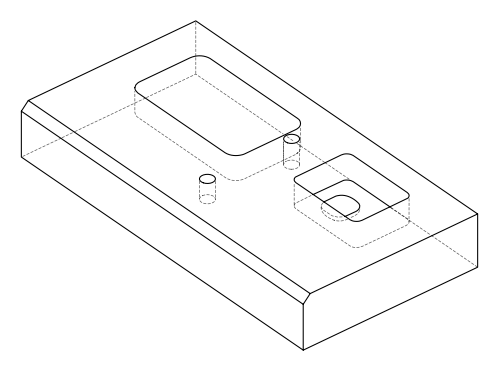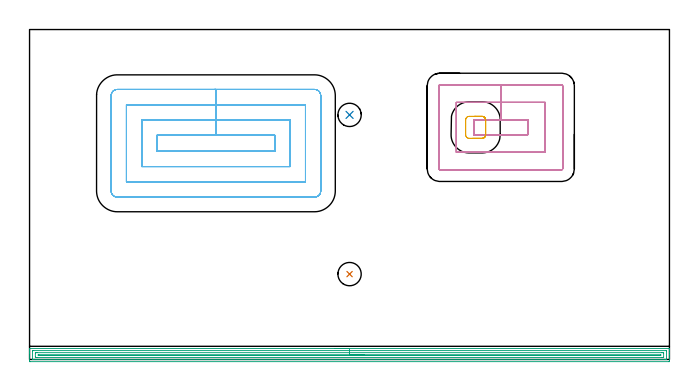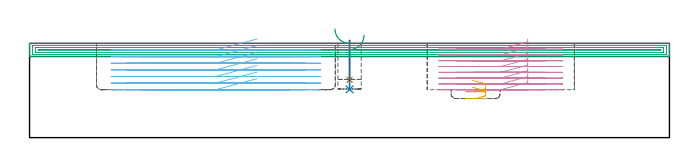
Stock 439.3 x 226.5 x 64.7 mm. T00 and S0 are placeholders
(PLAN: 6 operations, 3 tool changes, 43.9 min)
(1 INDEXABLE_INSERT_DRILL_BLIND_HOLE_FROM_SOLID | STEP1POCKET | NXT0302_003 | 0.11 min | 4977 mm3)
(2 INDEXABLE_INSERT_DRILL_BLIND_HOLE_FROM_SOLID_1 | STEP1POCKET_1 | NXT0302_003 | 0.14 min | 6301 mm3)
(3 AREA_MILL | FG_CHAMFER_SURFACE | UGT0205_001 | 14.23 min | 17790 mm3)
(4 MILL_RECTANGULAR_POCKET | POCKET_RECTANGULAR_STRAIGHT | UGT0201_008 | Follow Part, ap 4, ae 75% | 10.42 min | 236625 mm3)
(5 MILL_RECTANGULAR_POCKET_1 | POCKET_RECTANGULAR_STRAIGHT_1 | UGT0201_095 | Follow Part, ap 5, ae 75% | 0.47 min | 6171 mm3)
(6 MILL_RECTANGULAR_POCKET_2 | POCKET_RECTANGULAR_STRAIGHT_2 | UGT0201_095 | Follow Part, ap 5, ae 75% | 18.55 min | 483205 mm3)
(TOOL NXT0302_003 | Index. Insert Drill 16mm [880-D1600L20-05] | D16 PA176 FL80 Z2)
(TOOL UGT0205_001 | Chamfer Mill 20 x 3 x 45 deg. | D20 FL50 Z2)
(TOOL UGT0201_008 | End Mill 16 mm | D16 FL32 Z4)
(TOOL UGT0201_095 | End mill 20 mm | D20 R3 FL38 Z4)
(OP 1 INDEXABLE_INSERT_DRILL_BLIND_HOLE_FROM_SOLID)
G17 G21 G94 G90
T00 M6
G54
G17 G0 G90 X219.7 Y58.6 S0 M3
G43 Z74.7 H1
G94 G81 G98 Z39.7 F250. R66.7
G80
M5
M2
(OP 2 INDEXABLE_INSERT_DRILL_BLIND_HOLE_FROM_SOLID_1)
G17 G21 G94 G90
T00 M6
G54
G17 G0 G90 X219.7 Y167.9 S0 M3
G43 Z74.7 H1
G94 G81 G98 Z33.1 F250. R66.7
G80
M5
M2
(OP 3 AREA_MILL)
G17 G21 G94 G90
T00 M6
G54
G17 G0 G90 X209.65 Y7.5 S1061 M3
G43 Z74.7 H0
G94 G1 X209.688 Z73.828 F250.
X209.802 Z72.963
X209.991 Z72.112
X210.253 Z71.28
X210.587 Z70.474
X210.99 Z69.7
X211.458 Z68.964
X211.99 Z68.272
X212.579 Z67.629
X213.222 Z67.039
X213.914 Z66.508
X214.65 Z66.04
X215.424 Z65.637
X216.23 Z65.303
X217.062 Z65.041
X217.913 Z64.852
X218.778 Z64.738
X219.65 Z64.7
X439.12
X439.29 Y7.497 Z64.688
X439.292 Y7.473 Z64.664
X439.3 Y7.087 Z64.287
Y6.813 Z64.013
Y6.101 Z63.296
Y4.858 Z62.055
Y3.443 Z60.638
Y-0.722 Z56.476
X439.297 Y-0.986 Z56.211
X439.291 Y-1.492 Z55.706
X439.186 Y-1.495 Z55.703
X438.673 Y-1.5 Z55.7
X0.627
X0.114 Y-1.495 Z55.703
X0.009 Y-1.492 Z55.706
X0. Y-0.986 Z56.211
Y4.329 Z61.523
Y5.744 Z62.941
Y6.101 Z63.296
Y6.813 Z64.013
Y7.087 Z64.287
X0.007 Y7.473 Z64.664
X0.01 Y7.497 Z64.688
X0.18 Y7.5 Z64.7
X219.65
Y6.086 Z63.286
X437.108
X437.212 Y6.085 Z63.285
X437.263 Y6.082 Z63.282
X437.283 Y6.079 Z63.279
X437.29 Y6.069 Z63.269
X437.295 Y5.95 Z63.15
X437.299 Y5.69 Z62.89
Y0.376 Z57.576
X437.29 Y-0.036 Z57.164
X437.288 Y-0.08 Z57.12
X437.269 Y-0.082 Z57.118
X437.215 Y-0.084 Z57.116
X437.105 Y-0.085 Z57.115
X436.885 Y-0.086 Z57.114
X2.192
X2.088 Y-0.085 Z57.115
X2.037 Y-0.082 Z57.118
X2.017 Y-0.079 Z57.121
X2.01 Y-0.069 Z57.131
X2.005 Y0.05 Z57.25
X2.001 Y0.31 Z57.51
Y5.624 Z62.824
X2.01 Y6.036 Z63.236
X2.012 Y6.08 Z63.28
X2.031 Y6.082 Z63.282
X2.085 Y6.084 Z63.284
X2.195 Y6.085 Z63.285
X2.415 Y6.086 Z63.286
X219.65
Y4.672 Z61.872
X434.203 Y4.671 Z61.871
X434.753 Y4.67 Z61.87
X435.097 Y4.667 Z61.867
X435.212 Y4.665 Z61.865
X435.29 Y4.657 Z61.857
X435.294 Y4.529 Z61.729
X435.298 Y4.329 Z61.529
X435.3 Y4.128 Z61.328
X435.299 Y1.471 Z58.671
X435.296 Y1.404 Z58.604
X435.29 Y1.351 Z58.551
X435.284 Y1.335 Z58.535
X435.269 Y1.334 Z58.534
X435.097 Y1.331 Z58.531
X434.549 Y1.329 Z58.529
X434.203 Y1.328 Z58.528
X5.097 Y1.329 Z58.529
X4.547 Y1.33 Z58.53
X4.203 Y1.333 Z58.533
X4.088 Y1.335 Z58.535
X4.01 Y1.343 Z58.543
X4.006 Y1.471 Z58.671
X4.002 Y1.671 Z58.871
X4. Y1.872 Z59.072
X4.001 Y4.529 Z61.729
X4.004 Y4.596 Z61.796
X4.01 Y4.649 Z61.849
X4.016 Y4.665 Z61.865
X4.031 Y4.666 Z61.866
X4.203 Y4.669 Z61.869
X4.751 Y4.671 Z61.871
X5.097 Y4.672 Z61.872
X219.65
Y3.257 Z60.457
X433.122
X433.209 Y3.256 Z60.456
X433.277 Y3.252 Z60.452
X433.29 Y3.25 Z60.45
X433.293 Y3.243 Z60.443
X433.297 Y3.217 Z60.417
X433.299 Y3. Z60.2
X433.297 Y2.783 Z59.983
X433.293 Y2.757 Z59.957
X433.29 Y2.75 Z59.95
X433.277 Y2.748 Z59.948
X433.209 Y2.744 Z59.944
X433.122 Y2.743 Z59.943
X432.935
X6.178
X6.091 Y2.744 Z59.944
X6.023 Y2.748 Z59.948
X6.01 Y2.75 Z59.95
X6.006 Y2.757 Z59.957
X6.003 Y2.783 Z59.983
X6.001 Y3. Z60.2
X6.003 Y3.217 Z60.417
X6.006 Y3.243 Z60.443
X6.01 Y3.25 Z60.45
X6.023 Y3.252 Z60.452
X6.091 Y3.256 Z60.456
X6.178 Y3.257 Z60.457
X6.365
X219.65
X220.522 Z60.495
X221.386 Z60.609
X222.238 Z60.798
X223.07 Z61.06
X223.876 Z61.394
X224.65 Z61.797
X225.386 Z62.266
X226.078 Z62.797
X226.721 Z63.386
X227.31 Z64.029
X227.841 Z64.722
X228.31 Z65.457
X228.713 Z66.231
X229.047 Z67.037
X229.309 Z67.869
X229.498 Z68.721
X229.612 Z69.586
X229.65 Z70.457
G0 Z74.7
M5
M2
(OP 4 MILL_RECTANGULAR_POCKET)
G17 G21 G94 G90
T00 M6
G54
G17 G0 G90 X342. Y156.969 S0 M3
G43 Z74.7 H0
Z67.7
G94 G1 Y164.5 Z65.682 F250.
X323.5 Z60.725
X305. F500.
Y154.2
X342.
Y164.5
X323.5
Y176.5
X293.
Y142.2
X354.
Y176.5
X323.5
Y188.5
X281.7
G3 X281. Y187.8 R0.7
G1 Y130.9
G3 X281.7 Y130.2 R0.7
G1 X365.3
G3 X366. Y130.9 R0.7
G1 Y187.8
G3 X365.3 Y188.5 R0.7
G1 X323.5
X322.5
G0 X342. Y156.969 Z63.725
G1 Y164.5 Z61.707 F250.
X323.5 Z56.75
X305. F500.
Y154.2
X342.
Y164.5
X323.5
Y176.5
X293.
Y142.2
X354.
Y176.5
X323.5
Y188.5
X281.7
G3 X281. Y187.8 R0.7
G1 Y130.9
G3 X281.7 Y130.2 R0.7
G1 X365.3
G3 X366. Y130.9 R0.7
G1 Y187.8
G3 X365.3 Y188.5 R0.7
G1 X323.5
X322.5
G0 X342. Y156.969 Z59.75
G1 Y164.5 Z57.732 F250.
X323.5 Z52.775
X305. F500.
Y154.2
X342.
Y164.5
X323.5
Y176.5
X293.
Y142.2
X354.
Y176.5
X323.5
Y188.5
X281.7
G3 X281. Y187.8 R0.7
G1 Y130.9
G3 X281.7 Y130.2 R0.7
G1 X365.3
G3 X366. Y130.9 R0.7
G1 Y187.8
G3 X365.3 Y188.5 R0.7
G1 X323.5
X322.5
G0 X342. Y156.969 Z55.775
G1 Y164.5 Z53.757 F250.
X323.5 Z48.8
X305. F500.
Y154.2
X342.
Y164.5
X323.5
Y176.5
X293.
Y142.2
X354.
Y176.5
X323.5
Y188.5
X281.7
G3 X281. Y187.8 R0.7
G1 Y130.9
G3 X281.7 Y130.2 R0.7
G1 X365.3
G3 X366. Y130.9 R0.7
G1 Y187.8
G3 X365.3 Y188.5 R0.7
G1 X323.5
X322.5
G0 X342. Y156.969 Z51.8
G1 Y164.5 Z49.782 F250.
X323.5 Z44.825
X305. F500.
Y154.2
X342.
Y164.5
X323.5
Y176.5
X293.
Y142.2
X354.
Y176.5
X323.5
Y188.5
X281.7
G3 X281. Y187.8 R0.7
G1 Y130.9
G3 X281.7 Y130.2 R0.7
G1 X365.3
G3 X366. Y130.9 R0.7
G1 Y187.8
G3 X365.3 Y188.5 R0.7
G1 X323.5
X322.5
G0 X342. Y156.969 Z47.825
G1 Y164.5 Z45.807 F250.
X323.5 Z40.85
X305. F500.
Y154.2
X342.
Y164.5
X323.5
Y176.5
X293.
Y142.2
X354.
Y176.5
X323.5
Y188.5
X281.7
G3 X281. Y187.8 R0.7
G1 Y130.9
G3 X281.7 Y130.2 R0.7
G1 X365.3
G3 X366. Y130.9 R0.7
G1 Y187.8
G3 X365.3 Y188.5 R0.7
G1 X323.5
X322.5
G0 X342. Y156.969 Z43.85
G1 Y164.5 Z41.832 F250.
X323.5 Z36.875
X305. F500.
Y154.2
X342.
Y164.5
X323.5
Y176.5
X293.
Y142.2
X354.
Y176.5
X323.5
Y188.5
X281.7
G3 X281. Y187.8 R0.7
G1 Y130.9
G3 X281.7 Y130.2 R0.7
G1 X365.3
G3 X366. Y130.9 R0.7
G1 Y187.8
G3 X365.3 Y188.5 R0.7
G1 X323.5
X322.5
G0 X342. Y156.969 Z39.875
G1 Y164.5 Z37.857 F250.
X323.5 Z32.9
X305. F500.
Y154.2
X342.
Y164.5
X323.5
Y176.5
X293.
Y142.2
X354.
Y176.5
X323.5
Y188.5
X281.7
G3 X281. Y187.8 R0.7
G1 Y130.9
G3 X281.7 Y130.2 R0.7
G1 X365.3
G3 X366. Y130.9 R0.7
G1 Y187.8
G3 X365.3 Y188.5 R0.7
G1 X323.5
X322.5
G0 Z74.7
M5
M2
(OP 5 MILL_RECTANGULAR_POCKET_1)
G17 G21 G94 G90
T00 M6
G54
G17 G0 G90 X304.119 Y151.8 S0 M3
G43 Z74.7 H0
Z39.275
G94 G1 X310.7 Z37.512 F250.
X310.855 Z37.47
X311.283 Y151.867 Z37.354
X311.692 Y152.009 Z37.238
X312.068 Y152.222 Z37.122
X312.401 Y152.499 Z37.006
X312.678 Y152.832 Z36.89
X312.891 Y153.208 Z36.774
X313.033 Y153.617 Z36.658
X313.1 Y154.045 Z36.542
Y164.655 Z33.699
X313.033 Y165.083 Z33.583
X312.891 Y165.492 Z33.467
X312.678 Y165.868 Z33.351
X312.401 Y166.201 Z33.235
X312.068 Y166.478 Z33.119
X311.692 Y166.691 Z33.003
X311.283 Y166.833 Z32.887
X310.855 Y166.9 Z32.771
X306.25 Z31.537
X301.8 F500.
G3 X299.4 Y164.5 R2.4
G1 Y154.2
G3 X301.8 Y151.8 R2.4
G1 X310.7
G3 X313.1 Y154.2 R2.4
G1 Y164.5
G3 X310.7 Y166.9 R2.4
G1 X306.25
X305.25
G0 X304.119 Y151.8 Z34.537
G1 X310.7 Z32.774 F250.
X310.855 Z32.733
X311.283 Y151.867 Z32.617
X311.692 Y152.009 Z32.501
X312.068 Y152.222 Z32.385
X312.401 Y152.499 Z32.269
X312.678 Y152.832 Z32.153
X312.891 Y153.208 Z32.037
X313.033 Y153.617 Z31.921
X313.1 Y154.045 Z31.805
Y164.655 Z28.962
X313.033 Y165.083 Z28.846
X312.891 Y165.492 Z28.73
X312.678 Y165.868 Z28.614
X312.401 Y166.201 Z28.498
X312.068 Y166.478 Z28.382
X311.692 Y166.691 Z28.266
X311.283 Y166.833 Z28.15
X310.855 Y166.9 Z28.034
X306.25 Z26.8
X301.8 F500.
G3 X299.4 Y164.5 R2.4
G1 Y154.2
G3 X301.8 Y151.8 R2.4
G1 X310.7
G3 X313.1 Y154.2 R2.4
G1 Y164.5
G3 X310.7 Y166.9 R2.4
G1 X306.25
X305.25
G0 Z74.7
M5
M2
(OP 6 MILL_RECTANGULAR_POCKET_2)
G17 G21 G94 G90
T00 M6
G54
G17 G0 G90 X156.1 Y153.9 S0 M3
G43 Z74.7 H0
Z67.7
G94 G1 X127.95 Z60.157 F250.
X87.5 F500.
Y142.9
X168.4
Y153.9
X127.95
Y164.4
X77.
Y132.4
X178.9
Y164.4
X127.95
Y174.9
X66.5
Y121.9
X189.4
Y174.9
X127.95
Y185.4
X60.3
G3 X56. Y181.1 R4.3
G1 Y115.7
G3 X60.3 Y111.4 R4.3
G1 X195.6
G3 X199.9 Y115.7 R4.3
G1 Y181.1
G3 X195.6 Y185.4 R4.3
G1 X127.95
X126.95
G0 X156.1 Y153.9 Z63.157
G1 X127.95 Z55.614 F250.
X87.5 F500.
Y142.9
X168.4
Y153.9
X127.95
Y164.4
X77.
Y132.4
X178.9
Y164.4
X127.95
Y174.9
X66.5
Y121.9
X189.4
Y174.9
X127.95
Y185.4
X60.3
G3 X56. Y181.1 R4.3
G1 Y115.7
G3 X60.3 Y111.4 R4.3
G1 X195.6
G3 X199.9 Y115.7 R4.3
G1 Y181.1
G3 X195.6 Y185.4 R4.3
G1 X127.95
X126.95
G0 X156.1 Y153.9 Z58.614
G1 X127.95 Z51.071 F250.
X87.5 F500.
Y142.9
X168.4
Y153.9
X127.95
Y164.4
X77.
Y132.4
X178.9
Y164.4
X127.95
Y174.9
X66.5
Y121.9
X189.4
Y174.9
X127.95
Y185.4
X60.3
G3 X56. Y181.1 R4.3
G1 Y115.7
G3 X60.3 Y111.4 R4.3
G1 X195.6
G3 X199.9 Y115.7 R4.3
G1 Y181.1
G3 X195.6 Y185.4 R4.3
G1 X127.95
X126.95
G0 X156.1 Y153.9 Z54.071
G1 X127.95 Z46.529 F250.
X87.5 F500.
Y142.9
X168.4
Y153.9
X127.95
Y164.4
X77.
Y132.4
X178.9
Y164.4
X127.95
Y174.9
X66.5
Y121.9
X189.4
Y174.9
X127.95
Y185.4
X60.3
G3 X56. Y181.1 R4.3
G1 Y115.7
G3 X60.3 Y111.4 R4.3
G1 X195.6
G3 X199.9 Y115.7 R4.3
G1 Y181.1
G3 X195.6 Y185.4 R4.3
G1 X127.95
X126.95
G0 X156.1 Y153.9 Z49.529
G1 X127.95 Z41.986 F250.
X87.5 F500.
Y142.9
X168.4
Y153.9
X127.95
Y164.4
X77.
Y132.4
X178.9
Y164.4
X127.95
Y174.9
X66.5
Y121.9
X189.4
Y174.9
X127.95
Y185.4
X60.3
G3 X56. Y181.1 R4.3
G1 Y115.7
G3 X60.3 Y111.4 R4.3
G1 X195.6
G3 X199.9 Y115.7 R4.3
G1 Y181.1
G3 X195.6 Y185.4 R4.3
G1 X127.95
X126.95
G0 X156.1 Y153.9 Z44.986
G1 X127.95 Z37.443 F250.
X87.5 F500.
Y142.9
X168.4
Y153.9
X127.95
Y164.4
X77.
Y132.4
X178.9
Y164.4
X127.95
Y174.9
X66.5
Y121.9
X189.4
Y174.9
X127.95
Y185.4
X60.3
G3 X56. Y181.1 R4.3
G1 Y115.7
G3 X60.3 Y111.4 R4.3
G1 X195.6
G3 X199.9 Y115.7 R4.3
G1 Y181.1
G3 X195.6 Y185.4 R4.3
G1 X127.95
X126.95
G0 X156.1 Y153.9 Z40.443
G1 X127.95 Z32.9 F250.
X87.5 F500.
Y142.9
X168.4
Y153.9
X127.95
Y164.4
X77.
Y132.4
X178.9
Y164.4
X127.95
Y174.9
X66.5
Y121.9
X189.4
Y174.9
X127.95
Y185.4
X60.3
G3 X56. Y181.1 R4.3
G1 Y115.7
G3 X60.3 Y111.4 R4.3
G1 X195.6
G3 X199.9 Y115.7 R4.3
G1 Y181.1
G3 X195.6 Y185.4 R4.3
G1 X127.95
X126.95
G0 Z74.7
M5
M2
